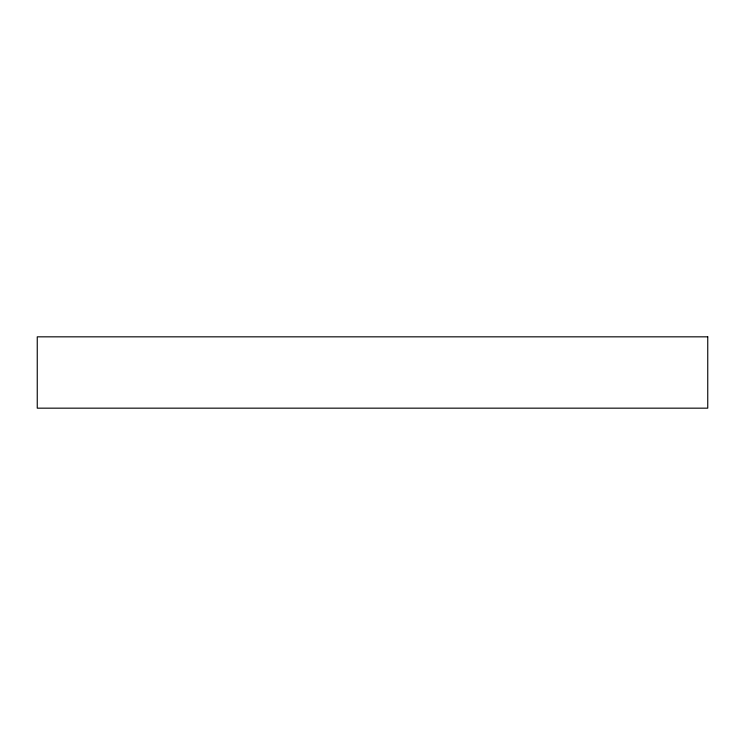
<?xml version="1.0" encoding="UTF-8"?>
<svg xmlns="http://www.w3.org/2000/svg" width="745" height="745" viewBox="0 0 745 745"><rect width="100%" height="100%" fill="white"/><g stroke="black" fill="none" stroke-linecap="round" stroke-linejoin="round"><path stroke-width="1.12" d="M707.75 336.833L37.25 336.833L37.25 408.167L707.75 408.167L707.75 336.833"/></g></svg>
